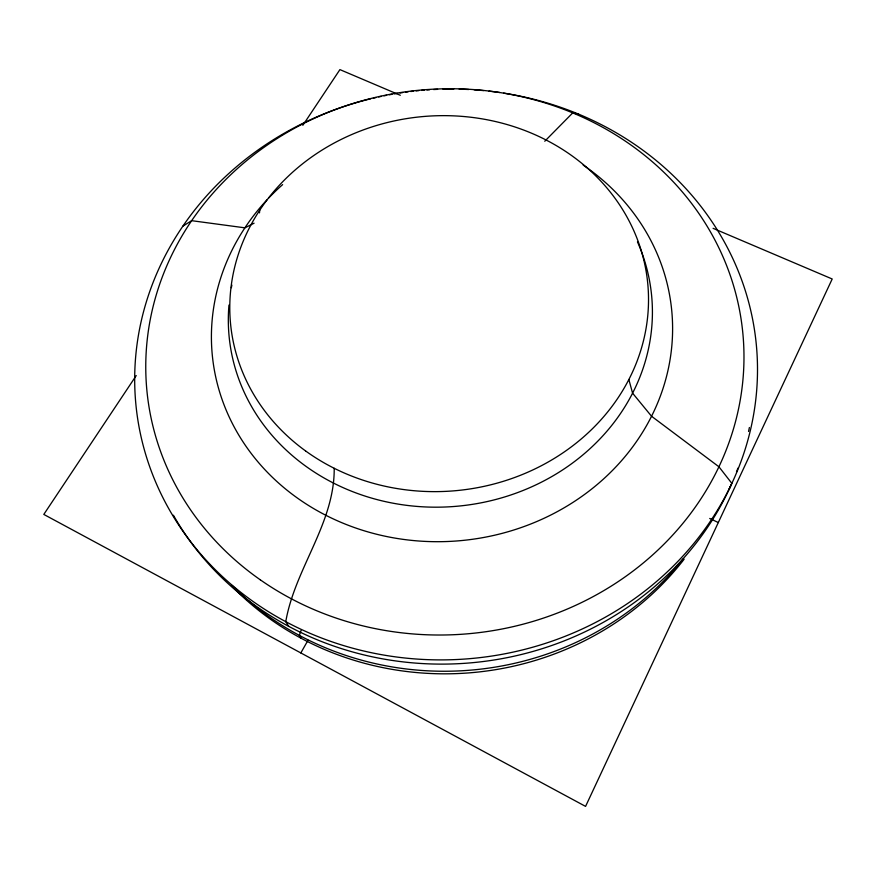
<?xml version="1.0" encoding="UTF-8"?>
<svg xmlns="http://www.w3.org/2000/svg" width="876" height="876" viewBox="0 0 876 876"><rect width="100%" height="100%" fill="white"/><g stroke="black" fill="none" stroke-linecap="round" stroke-linejoin="round"><path stroke-width="1.31" d="M334.205 468.277C334.72 523.322 294.905 568.546 285.773 621.664L288.675 626.329M259.471 212.879L259.723 210.218M301.081 630.413L299.34 635.385L301.059 638.232M728.931 489.673L731.854 483.366L718.922 466.777L651.547 416.253L632.582 393.16L628.848 379.527M300.829 652.938L308.045 640.225M136.229 375.574L43.8 514.42L585.573 806.391L832.2 278.984L713.097 228.329M302.833 125.323L339.921 69.609L400.31 95.287M544.762 141.244L572.729 112.894L578.609 114.143M182.898 226.128L191.647 220.675L244.897 227.837L254.084 223.194M709.713 518.45L718.309 522.545M684.134 559.195A290.065 268.231 -5.6 0 1 231.352 585.595M683.072 559.008A292.365 269.961 -5.6 0 1 232.052 585.42M749.374 427.521A307.805 282.313 -5.6 0 1 748.564 431.463M737.942 468.113A307.805 282.313 -5.6 0 1 736.486 471.967M731.219 484.68A307.805 282.313 -5.6 0 1 459.944 663.614A307.805 282.313 -5.6 0 1 173.404 515.219M503.667 93.119A311.648 285.149 -5.6 0 1 708.925 523.377A311.648 285.149 -5.6 0 1 193.476 545.354A311.648 285.149 -5.6 0 1 370.756 98.78M373.373 98.156A311.648 285.149 -5.6 0 1 376.012 97.543M378.651 96.951A311.648 285.149 -5.6 0 1 381.29 96.382M383.951 95.834A311.648 285.149 -5.6 0 1 386.612 95.309M389.283 94.805A311.648 285.149 -5.6 0 1 391.955 94.312M394.638 93.852A311.648 285.149 -5.6 0 1 397.321 93.403M400.004 92.987A311.648 285.149 -5.6 0 1 402.697 92.582M405.38 92.21A311.648 285.149 -5.6 0 1 408.074 91.849M410.767 91.509A311.648 285.149 -5.6 0 1 413.461 91.203M416.155 90.907A311.648 285.149 -5.6 0 1 418.848 90.633M421.542 90.392A311.648 285.149 -5.6 0 1 424.225 90.162M426.908 89.954A311.648 285.149 -5.6 0 1 429.59 89.779M433.598 89.538A311.648 285.149 -5.6 0 1 437.606 89.352M442.982 89.177A311.648 285.149 -5.6 0 1 453.79 89.078M459.21 89.155A311.648 285.149 -5.6 0 1 468.715 89.505M474.135 89.823A311.648 285.149 -5.6 0 1 483.607 90.6M488.994 91.148A311.648 285.149 -5.6 0 1 499.681 92.517M583.175 165.082A230.804 208.718 -5.6 0 1 621.971 460.185A230.804 208.718 -5.6 0 1 294.84 496.199A230.804 208.718 -5.6 0 1 266.95 199.892M268.844 197.877A230.804 208.718 -5.6 0 1 282.641 184.606M637.465 241.886A212.233 190.935 -5.6 0 1 472.033 504.412A212.233 190.935 -5.6 0 1 228.964 305.067M231.352 287.722A212.233 190.935 -5.6 0 1 231.877 285.072M260.369 579.868A299.351 272.874 -5.6 0 0 741.008 395.394A299.351 272.874 -5.6 0 0 333.209 110.365A299.351 272.874 -5.6 0 0 260.369 579.868M305.549 450.91A209.561 187.771 -5.6 0 0 645.557 331.183A209.561 187.771 -5.6 0 0 366.343 128.816A209.561 187.771 -5.6 0 0 305.549 450.91"/></g></svg>
